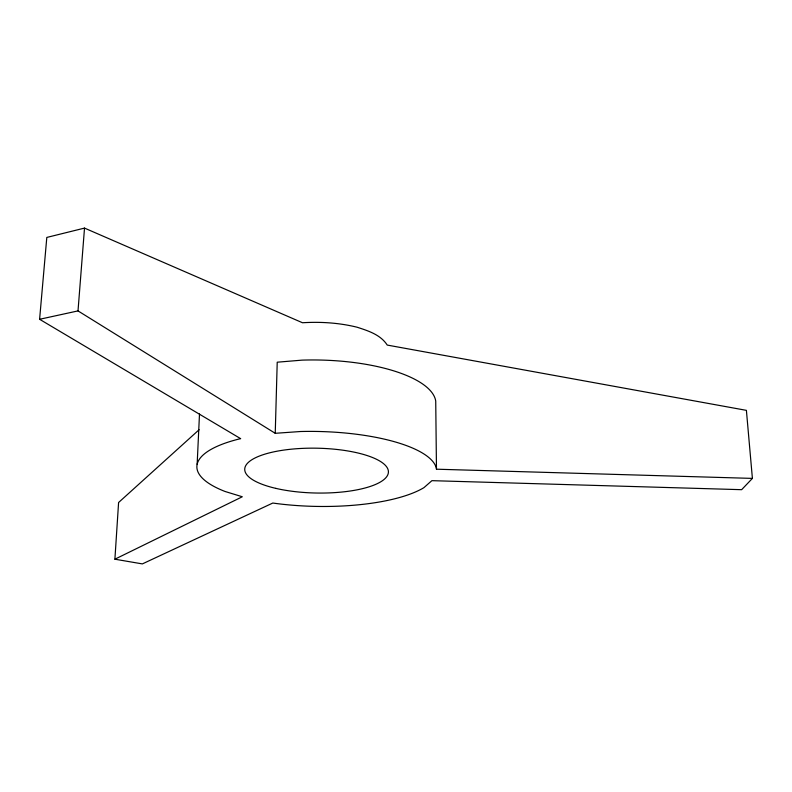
<?xml version="1.0" encoding="UTF-8"?>
<svg xmlns="http://www.w3.org/2000/svg" width="792" height="792" viewBox="0 0 792 792"><rect width="100%" height="100%" fill="white"/><g stroke="black" fill="none" stroke-linecap="round" stroke-linejoin="round"><path stroke-width="1.19" d="M436.471 469.201L436.511 469.012A119.929 37.481 1.1 0 0 300.544 431.511L275.24 433.303L277.22 362.201L302.089 360.132A117.959 41.521 1 0 1 435.729 401.118L436.471 469.201L752.4 478.398L746.401 410.355L387.238 345.074C380.546 334.679 368.201 330.808 357.043 327.205C339.214 322.819 320.8 321.631 302.495 322.75L84.516 228.096L46.807 237.432L39.6 319.285L240.669 438.669L240.134 438.758A119.929 37.481 1.1 0 0 225.136 491.505L242.312 496.762L114.899 559.202L118.592 502.504L199.129 429.719M197.149 464.3L199.495 413.978M275.24 433.303L78.012 310.9L84.516 228.096M752.4 478.398L741.639 489.684L431.917 480.665L423.987 487.615A119.929 37.481 1.1 0 1 272.804 503.039L142.382 563.904L114.899 559.202M39.6 319.285L78.012 310.9M275.863 488.377A71.844 22.414 1.1 0 0 388.179 473.656A71.844 22.414 1.1 0 0 285.674 449.836A71.844 22.414 1.1 0 0 275.863 488.377"/></g></svg>
